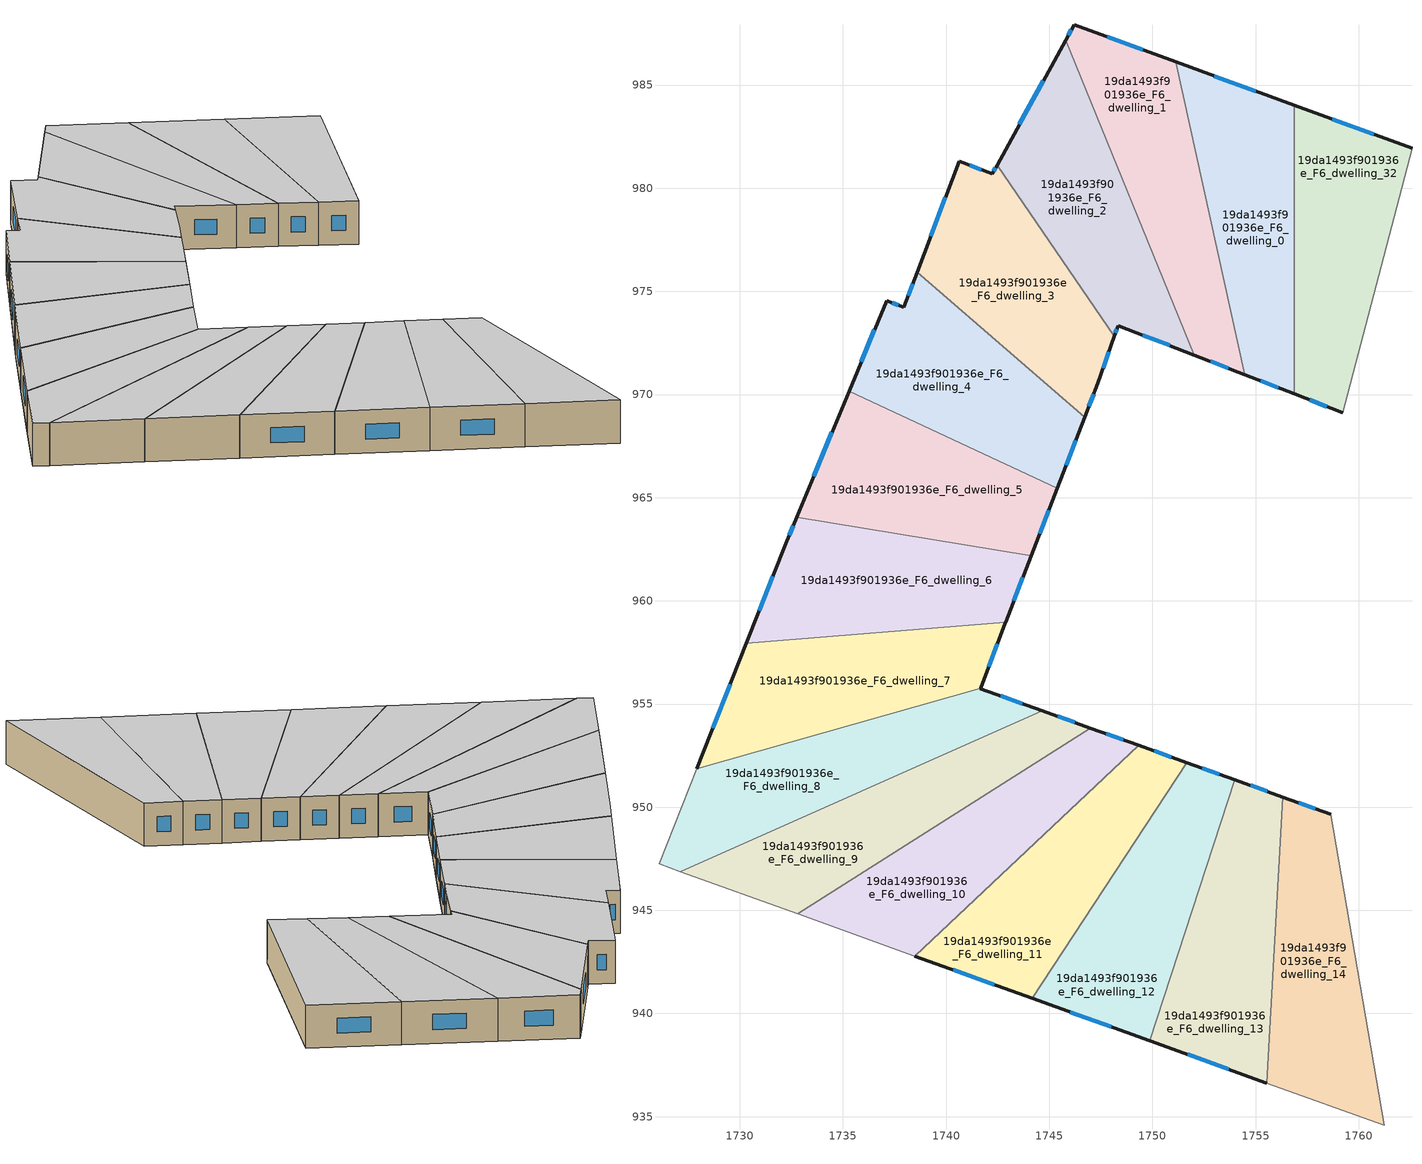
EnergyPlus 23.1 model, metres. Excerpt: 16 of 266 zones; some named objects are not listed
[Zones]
19da1493f901936e_F6_dwelling_0
 floor to 19da1493f901936e_F5_dwelling_0 (EU_floor_Construction): 1756.86,984.02 1756.86,970.04 1754.47,970.96 1751.14,986.12 z18
 wall outside (EU_wall_Construction): 1754.47,970.96 1756.86,970.04 / 1756.86,984.02 1751.14,986.12 z18:21
 wall to 19da1493f901936e_F6_dwelling_1 (EU_wall_Construction): 1751.14,986.12 1754.47,970.96 z18:21
 wall to 19da1493f901936e_F6_dwelling_32 (EU_wall_Construction): 1756.86,970.04 1756.86,984.02 z18:21
 window (EU_Window_Construction): 1755.25,970.66 1756.09,970.34 / 1755,984.7 1753,985.44 z18.98:20.02
 ceiling to 19da1493f901936e_F7_dwelling_0 (EU_floor_Construction): 1756.86,970.04 1756.86,984.02 1751.14,986.12 1754.47,970.96 z21
19da1493f901936e_F6_dwelling_1
 floor to 19da1493f901936e_F5_dwelling_1 (EU_floor_Construction): 1751.14,986.12 1754.47,970.96 1752.03,971.91 1745.79,987.17 1746.2,987.92 z18
 wall outside (EU_wall_Construction): 1752.03,971.91 1754.47,970.96 / 1751.14,986.12 1746.2,987.92 1745.79,987.17 z18:21
 wall to 19da1493f901936e_F6_dwelling_2 (EU_wall_Construction): 1745.79,987.17 1752.03,971.91 z18:21
 window (EU_Window_Construction): 1752.82,971.6 1753.68,971.27 / 1746.07,987.68 1745.92,987.42 / 1749.53,986.71 1747.81,987.34 z18.98:20.02
 ceiling to 19da1493f901936e_F7_dwelling_1 (EU_floor_Construction): 1754.47,970.96 1751.14,986.12 1746.2,987.92 1745.79,987.17 1752.03,971.91 z21
19da1493f901936e_F6_dwelling_10
 floor to 19da1493f901936e_F5_dwelling_10 (EU_floor_Construction): 1749.33,953 1738.49,942.78 1732.8,944.83 1747,953.83 z18
 wall outside (EU_wall_Construction): 1749.33,953 1747,953.83 z18:21
 wall to 19da1493f901936e_F6_dwelling_11 (EU_wall_Construction): 1738.49,942.78 1749.33,953 z18:21
 wall adiabatic (EU_wall_Construction): 1732.8,944.83 1738.49,942.78 z18:21
 wall to 19da1493f901936e_F6_dwelling_9 (EU_wall_Construction): 1747,953.83 1732.8,944.83 z18:21
 window (EU_Window_Construction): 1748.57,953.27 1747.76,953.56 z18.98:20.02
 ceiling to 19da1493f901936e_F7_dwelling_10 (EU_floor_Construction): 1749.33,953 1747,953.83 1732.8,944.83 1738.49,942.78 z21
19da1493f901936e_F6_dwelling_11
 floor to 19da1493f901936e_F5_dwelling_11 (EU_floor_Construction): 1751.67,952.16 1744.18,940.73 1738.49,942.78 1749.33,953 z18
 wall outside (EU_wall_Construction): 1751.67,952.16 1749.33,953 / 1738.49,942.78 1744.18,940.73 z18:21
 wall to 19da1493f901936e_F6_dwelling_12 (EU_wall_Construction): 1744.18,940.73 1751.67,952.16 z18:21
 window (EU_Window_Construction): 1750.91,952.43 1750.09,952.72 / 1740.34,942.11 1742.33,941.39 z18.98:20.02
 ceiling to 19da1493f901936e_F7_dwelling_11 (EU_floor_Construction): 1744.18,940.73 1751.67,952.16 1749.33,953 1738.49,942.78 z21
19da1493f901936e_F6_dwelling_12
 floor to 19da1493f901936e_F5_dwelling_12 (EU_floor_Construction): 1754,951.32 1749.86,938.68 1744.18,940.73 1751.67,952.16 z18
 wall outside (EU_wall_Construction): 1754,951.32 1751.67,952.16 / 1744.18,940.73 1749.86,938.68 z18:21
 wall to 19da1493f901936e_F6_dwelling_13 (EU_wall_Construction): 1749.86,938.68 1754,951.32 z18:21
 window (EU_Window_Construction): 1753.24,951.59 1752.42,951.89 / 1746.03,940.06 1748.01,939.34 z18.98:20.02
 ceiling to 19da1493f901936e_F7_dwelling_12 (EU_floor_Construction): 1749.86,938.68 1754,951.32 1751.67,952.16 1744.18,940.73 z21
19da1493f901936e_F6_dwelling_13
 floor to 19da1493f901936e_F5_dwelling_13 (EU_floor_Construction): 1756.33,950.49 1755.55,936.63 1749.86,938.68 1754,951.32 z18
 wall outside (EU_wall_Construction): 1756.33,950.49 1754,951.32 / 1749.86,938.68 1755.55,936.63 z18:21
 wall to 19da1493f901936e_F6_dwelling_14 (EU_wall_Construction): 1755.55,936.63 1756.33,950.49 z18:21
 window (EU_Window_Construction): 1755.57,950.76 1754.76,951.05 / 1751.71,938.01 1753.7,937.29 z18.98:20.02
 ceiling to 19da1493f901936e_F7_dwelling_13 (EU_floor_Construction): 1755.55,936.63 1756.33,950.49 1754,951.32 1749.86,938.68 z21
19da1493f901936e_F6_dwelling_14
 floor to 19da1493f901936e_F5_dwelling_14 (EU_floor_Construction): 1758.65,949.65 1761.23,934.58 1755.55,936.63 1756.33,950.49 z18
 wall outside (EU_wall_Construction): 1758.65,949.65 1756.33,950.49 z18:21
 wall to 19da1493f901936e_F6_dwelling_15 (EU_wall_Construction): 1761.23,934.58 1758.65,949.65 z18:21
 wall adiabatic (EU_wall_Construction): 1755.55,936.63 1761.23,934.58 z18:21
 window (EU_Window_Construction): 1757.9,949.93 1757.08,950.22 z18.98:20.02
 ceiling to 19da1493f901936e_F7_dwelling_14 (EU_floor_Construction): 1761.23,934.58 1758.65,949.65 1756.33,950.49 1755.55,936.63 z21
19da1493f901936e_F6_dwelling_2
 floor to 19da1493f901936e_F5_dwelling_2 (EU_floor_Construction): 1745.79,987.17 1752.03,971.91 1748.33,973.34 1748.15,972.82 1742.47,981.12 z18
 wall outside (EU_wall_Construction): 1748.15,972.82 1748.33,973.34 1752.03,971.91 / 1745.79,987.17 1742.47,981.12 z18:21
 wall to 19da1493f901936e_F6_dwelling_3 (EU_wall_Construction): 1742.47,981.12 1748.15,972.82 z18:21
 window (EU_Window_Construction): 1749.53,972.88 1750.83,972.38 / 1748.21,972.99 1748.27,973.18 / 1744.71,985.21 1743.55,983.09 z18.98:20.02
 ceiling to 19da1493f901936e_F7_dwelling_2 (EU_floor_Construction): 1752.03,971.91 1745.79,987.17 1742.47,981.12 1748.15,972.82 1748.33,973.34 z21
19da1493f901936e_F6_dwelling_3
 floor to 19da1493f901936e_F5_dwelling_3 (EU_floor_Construction): 1742.47,981.12 1748.15,972.82 1747.35,970.54 1746.71,968.89 1738.59,975.93 1740.63,981.3 1742.23,980.7 z18
 wall outside (EU_wall_Construction): 1742.47,981.12 1742.23,980.7 1740.63,981.3 1738.59,975.93 / 1746.71,968.89 1747.35,970.54 1748.15,972.82 z18:21
 wall to 19da1493f901936e_F6_dwelling_4 (EU_wall_Construction): 1738.59,975.93 1746.71,968.89 z18:21
 window (EU_Window_Construction): 1742.39,980.98 1742.31,980.83 / 1747.61,971.29 1747.89,972.08 / 1746.92,969.43 1747.14,970.01 / 1739.97,979.56 1739.25,977.68 / 1741.71,980.89 1741.15,981.11 z18.98:20.02
 ceiling to 19da1493f901936e_F7_dwelling_3 (EU_floor_Construction): 1746.71,968.89 1747.35,970.54 1748.15,972.82 1742.47,981.12 1742.23,980.7 1740.63,981.3 1738.59,975.93 z21
19da1493f901936e_F6_dwelling_32
 floor to 19da1493f901936e_F5_dwelling_32 (EU_floor_Construction): 1762.58,981.93 1759.23,969.12 1756.86,970.04 1756.86,984.02 z18
 wall outside (EU_wall_Construction): 1756.86,970.04 1759.23,969.12 / 1762.58,981.93 1756.86,984.02 z18:21
 wall to 19da1493f901936e_F6_dwelling_31 (EU_wall_Construction): 1759.23,969.12 1762.58,981.93 z18:21
 window (EU_Window_Construction): 1757.63,969.74 1758.46,969.42 / 1760.72,982.61 1758.72,983.34 z18.98:20.02
 ceiling to 19da1493f901936e_F7_dwelling_32 (EU_floor_Construction): 1759.23,969.12 1762.58,981.93 1756.86,984.02 1756.86,970.04 z21
19da1493f901936e_F6_dwelling_4
 floor to 19da1493f901936e_F5_dwelling_4 (EU_floor_Construction): 1746.71,968.89 1745.39,965.46 1735.29,970.17 1737.11,974.55 1737.94,974.22 1738.59,975.93 z18
 wall outside (EU_wall_Construction): 1738.59,975.93 1737.94,974.22 1737.11,974.55 1735.29,970.17 / 1745.39,965.46 1746.71,968.89 z18:21
 wall to 19da1493f901936e_F6_dwelling_5 (EU_wall_Construction): 1735.29,970.17 1745.39,965.46 z18:21
 window (EU_Window_Construction): 1738.38,975.38 1738.15,974.78 / 1745.82,966.57 1746.28,967.77 / 1736.52,973.13 1735.88,971.6 / 1737.67,974.33 1737.38,974.45 z18.98:20.02
 ceiling to 19da1493f901936e_F7_dwelling_4 (EU_floor_Construction): 1745.39,965.46 1746.71,968.89 1738.59,975.93 1737.94,974.22 1737.11,974.55 1735.29,970.17 z21
19da1493f901936e_F6_dwelling_5
 floor to 19da1493f901936e_F5_dwelling_5 (EU_floor_Construction): 1745.39,965.46 1744.12,962.18 1732.75,964.05 1735.29,970.17 z18
 wall outside (EU_wall_Construction): 1744.12,962.18 1745.39,965.46 / 1735.29,970.17 1732.75,964.05 z18:21
 wall to 19da1493f901936e_F6_dwelling_6 (EU_wall_Construction): 1732.75,964.05 1744.12,962.18 z18:21
 window (EU_Window_Construction): 1744.53,963.25 1744.98,964.39 / 1734.47,968.18 1733.58,966.04 z18.98:20.02
 ceiling to 19da1493f901936e_F7_dwelling_5 (EU_floor_Construction): 1744.12,962.18 1745.39,965.46 1735.29,970.17 1732.75,964.05 z21
19da1493f901936e_F6_dwelling_6
 floor to 19da1493f901936e_F5_dwelling_6 (EU_floor_Construction): 1744.12,962.18 1742.88,958.96 1730.31,957.95 1732.22,962.77 1732.75,964.05 z18
 wall outside (EU_wall_Construction): 1742.88,958.96 1744.12,962.18 / 1732.75,964.05 1732.22,962.77 1730.31,957.95 z18:21
 wall to 19da1493f901936e_F6_dwelling_7 (EU_wall_Construction): 1730.31,957.95 1742.88,958.96 z18:21
 window (EU_Window_Construction): 1743.28,960.01 1743.72,961.14 / 1731.6,961.2 1730.94,959.51 / 1732.58,963.63 1732.4,963.18 z18.98:20.02
 ceiling to 19da1493f901936e_F7_dwelling_6 (EU_floor_Construction): 1742.88,958.96 1744.12,962.18 1732.75,964.05 1732.22,962.77 1730.31,957.95 z21
19da1493f901936e_F6_dwelling_7
 floor to 19da1493f901936e_F5_dwelling_7 (EU_floor_Construction): 1742.88,958.96 1742.87,958.95 1741.67,955.77 1727.9,951.85 1730.31,957.95 z18
 wall outside (EU_wall_Construction): 1741.67,955.77 1742.87,958.95 1742.88,958.96 / 1730.31,957.95 1727.9,951.85 z18:21
 wall to 19da1493f901936e_F6_dwelling_8 (EU_wall_Construction): 1727.9,951.85 1741.67,955.77 z18:21
 window (EU_Window_Construction): 1742.06,956.8 1742.48,957.91 / 1729.53,955.96 1728.69,953.83 z18.98:20.02
 ceiling to 19da1493f901936e_F7_dwelling_7 (EU_floor_Construction): 1741.67,955.77 1742.87,958.95 1742.88,958.96 1730.31,957.95 1727.9,951.85 z21
19da1493f901936e_F6_dwelling_8
 floor to 19da1493f901936e_F5_dwelling_8 (EU_floor_Construction): 1744.66,954.67 1727.11,946.88 1726.08,947.25 1727.9,951.85 1741.67,955.77 1741.66,955.75 z18
 wall outside (EU_wall_Construction): 1744.66,954.67 1741.66,955.75 1741.67,955.77 z18:21
 wall to 19da1493f901936e_F6_dwelling_9 (EU_wall_Construction): 1727.11,946.88 1744.66,954.67 z18:21
 wall adiabatic (EU_wall_Construction): 1727.9,951.85 1726.08,947.25 1727.11,946.88 z18:21
 window (EU_Window_Construction): 1743.68,955.02 1742.64,955.4 z18.98:20.02
 ceiling to 19da1493f901936e_F7_dwelling_8 (EU_floor_Construction): 1744.66,954.67 1741.66,955.75 1741.67,955.77 1727.9,951.85 1726.08,947.25 1727.11,946.88 z21
19da1493f901936e_F6_dwelling_9
 floor to 19da1493f901936e_F5_dwelling_9 (EU_floor_Construction): 1747,953.83 1732.8,944.83 1727.11,946.88 1744.66,954.67 z18
 wall outside (EU_wall_Construction): 1747,953.83 1744.66,954.67 z18:21
 wall adiabatic (EU_wall_Construction): 1727.11,946.88 1732.8,944.83 z18:21
 window (EU_Window_Construction): 1746.24,954.11 1745.42,954.4 z18.98:20.02
 ceiling to 19da1493f901936e_F7_dwelling_9 (EU_floor_Construction): 1747,953.83 1744.66,954.67 1727.11,946.88 1732.8,944.83 z21
[Building]
EU S2 Campaign: North Axis=0; Terrain=City; Solar Distribution=FullExterior
[Site:Location]
Bologna: Latitude=44.5; Longitude=11.25; Time Zone=1; Elevation=37
[SizingPeriod:WeatherFileDays]
AnnualSizingPeriod: Begin Month=1; Begin Day of Month=1; End Month=12; End Day of Month=31; Day of Week for Start Day=Monday; Use Weather File Daylight Saving Period=No; Use Weather File Rain and Snow Indicators=No
[MATERIAL]
EU_InternalMass_Material: Roughness=MediumRough; Thickness=0.1; Conductivity=1; Density=1800; Specific Heat=900; Thermal Absorptance=0.9; Solar Absorptance=0.7; Visible Absorptance=0.7
[MATERIAL:NOMASS] Roughness=MediumRough; Thermal Absorptance=0.9; Solar Absorptance=0.7; Visible Absorptance=0.7
Name | Thermal Resistance
EU_wall_NoMass | 0.905828
EU_floor_NoMass | 0.67114
[WINDOWMATERIAL:SIMPLEGLAZINGSYSTEM]
EU_Window_SimpleGlazing: UFactor=4.52486; Solar Heat Gain Coefficient=0.85; Visible Transmittance=0.85
[CONSTRUCTION]
EU_wall_Construction: EU_wall_NoMass
EU_floor_Construction: EU_floor_NoMass
EU_Window_Construction: EU_Window_SimpleGlazing
EU_InternalMass_Construction: EU_InternalMass_Material
[ZONE] Type=1; Multiplier=1; Ceiling Height=autocalculate; Floor Area=autocalculate; Part of Total Floor Area=Yes
Name | Volume
19da1493f901936e_F6_dwelling_0; 19da1493f901936e_F6_dwelling_1 | 169.952
19da1493f901936e_F6_dwelling_10 | 169.943
19da1493f901936e_F6_dwelling_11 | 169.901
19da1493f901936e_F6_dwelling_12; 19da1493f901936e_F6_dwelling_8 | 169.959
19da1493f901936e_F6_dwelling_13 | 169.975
19da1493f901936e_F6_dwelling_14 | 169.917
19da1493f901936e_F6_dwelling_2 | 169.941
19da1493f901936e_F6_dwelling_3; 19da1493f901936e_F6_dwelling_4 | 169.938
19da1493f901936e_F6_dwelling_32 | 169.916
19da1493f901936e_F6_dwelling_5 | 169.942
19da1493f901936e_F6_dwelling_6 | 169.933
19da1493f901936e_F6_dwelling_7 | 169.948
19da1493f901936e_F6_dwelling_9 | 169.95
[INTERNALMASS] Construction=EU_InternalMass_Construction
Name | Zone or ZoneList | Surface Area
19da1493f901936e_F6_dwelling_0_EU_InternalMass | 19da1493f901936e_F6_dwelling_0 | 56.6504
19da1493f901936e_F6_dwelling_1_EU_InternalMass | 19da1493f901936e_F6_dwelling_1 | 56.6506
19da1493f901936e_F6_dwelling_2_EU_InternalMass | 19da1493f901936e_F6_dwelling_2 | 56.6469
19da1493f901936e_F6_dwelling_3_EU_InternalMass | 19da1493f901936e_F6_dwelling_3 | 56.6463
19da1493f901936e_F6_dwelling_4_EU_InternalMass | 19da1493f901936e_F6_dwelling_4 | 56.6461
19da1493f901936e_F6_dwelling_5_EU_InternalMass | 19da1493f901936e_F6_dwelling_5 | 56.6471
19da1493f901936e_F6_dwelling_6_EU_InternalMass | 19da1493f901936e_F6_dwelling_6 | 56.6444
19da1493f901936e_F6_dwelling_7_EU_InternalMass | 19da1493f901936e_F6_dwelling_7 | 56.6492
19da1493f901936e_F6_dwelling_8_EU_InternalMass | 19da1493f901936e_F6_dwelling_8 | 56.6529
19da1493f901936e_F6_dwelling_9_EU_InternalMass | 19da1493f901936e_F6_dwelling_9 | 56.6497
19da1493f901936e_F6_dwelling_10_EU_InternalMass | 19da1493f901936e_F6_dwelling_10 | 56.6475
19da1493f901936e_F6_dwelling_11_EU_InternalMass | 19da1493f901936e_F6_dwelling_11 | 56.6337
19da1493f901936e_F6_dwelling_12_EU_InternalMass | 19da1493f901936e_F6_dwelling_12 | 56.6529
19da1493f901936e_F6_dwelling_13_EU_InternalMass | 19da1493f901936e_F6_dwelling_13 | 56.6588
19da1493f901936e_F6_dwelling_14_EU_InternalMass | 19da1493f901936e_F6_dwelling_14 | 56.639
19da1493f901936e_F6_dwelling_32_EU_InternalMass | 19da1493f901936e_F6_dwelling_32 | 56.6386
[OTHEREQUIPMENT] Fuel Type=Electricity; Design Level Calculation Method=Watts/Area; Power per Zone Floor Area=1; Fraction Latent=0; Fraction Radiant=0; Fraction Lost=0; Carbon Dioxide Generation Rate=0; EndUse Subcategory=EU_Step8_InternalGains
Name | Zone or ZoneList or Space or SpaceList | Schedule
EU_Step8_InternalGain_19da1493f901936e_F6_dwelling_0_f000 | 19da1493f901936e_F6_dwelling_0 | EU_Step8_GainSchedule_19da1493f901936e_F6_dwelling_0_f000
EU_Step8_InternalGain_19da1493f901936e_F6_dwelling_1_f000 | 19da1493f901936e_F6_dwelling_1 | EU_Step8_GainSchedule_19da1493f901936e_F6_dwelling_1_f000
EU_Step8_InternalGain_19da1493f901936e_F6_dwelling_2_f000 | 19da1493f901936e_F6_dwelling_2 | EU_Step8_GainSchedule_19da1493f901936e_F6_dwelling_2_f000
EU_Step8_InternalGain_19da1493f901936e_F6_dwelling_3_f000 | 19da1493f901936e_F6_dwelling_3 | EU_Step8_GainSchedule_19da1493f901936e_F6_dwelling_3_f000
EU_Step8_InternalGain_19da1493f901936e_F6_dwelling_4_f000 | 19da1493f901936e_F6_dwelling_4 | EU_Step8_GainSchedule_19da1493f901936e_F6_dwelling_4_f000
EU_Step8_InternalGain_19da1493f901936e_F6_dwelling_5_f000 | 19da1493f901936e_F6_dwelling_5 | EU_Step8_GainSchedule_19da1493f901936e_F6_dwelling_5_f000
EU_Step8_InternalGain_19da1493f901936e_F6_dwelling_6_f000 | 19da1493f901936e_F6_dwelling_6 | EU_Step8_GainSchedule_19da1493f901936e_F6_dwelling_6_f000
EU_Step8_InternalGain_19da1493f901936e_F6_dwelling_7_f000 | 19da1493f901936e_F6_dwelling_7 | EU_Step8_GainSchedule_19da1493f901936e_F6_dwelling_7_f000
EU_Step8_InternalGain_19da1493f901936e_F6_dwelling_8_f000 | 19da1493f901936e_F6_dwelling_8 | EU_Step8_GainSchedule_19da1493f901936e_F6_dwelling_8_f000
EU_Step8_InternalGain_19da1493f901936e_F6_dwelling_9_f000 | 19da1493f901936e_F6_dwelling_9 | EU_Step8_GainSchedule_19da1493f901936e_F6_dwelling_9_f000
EU_Step8_InternalGain_19da1493f901936e_F6_dwelling_10_f000 | 19da1493f901936e_F6_dwelling_10 | EU_Step8_GainSchedule_19da1493f901936e_F6_dwelling_10_f000
EU_Step8_InternalGain_19da1493f901936e_F6_dwelling_11_f000 | 19da1493f901936e_F6_dwelling_11 | EU_Step8_GainSchedule_19da1493f901936e_F6_dwelling_11_f000
EU_Step8_InternalGain_19da1493f901936e_F6_dwelling_12_f000 | 19da1493f901936e_F6_dwelling_12 | EU_Step8_GainSchedule_19da1493f901936e_F6_dwelling_12_f000
EU_Step8_InternalGain_19da1493f901936e_F6_dwelling_13_f000 | 19da1493f901936e_F6_dwelling_13 | EU_Step8_GainSchedule_19da1493f901936e_F6_dwelling_13_f000
EU_Step8_InternalGain_19da1493f901936e_F6_dwelling_14_f000 | 19da1493f901936e_F6_dwelling_14 | EU_Step8_GainSchedule_19da1493f901936e_F6_dwelling_14_f000
EU_Step8_InternalGain_19da1493f901936e_F6_dwelling_32_f000 | 19da1493f901936e_F6_dwelling_32 | EU_Step8_GainSchedule_19da1493f901936e_F6_dwelling_32_f000
[ZONEVENTILATION:DESIGNFLOWRATE] Schedule=EU_AlwaysOn; Design Flow Rate Calculation Method=AirChanges/Hour; Air Changes per Hour=0.73129; Ventilation Type=Natural; Fan Pressure Rise=0; Fan Total Efficiency=1; Constant Term Coefficient=1; Temperature Term Coefficient=0; Velocity Term Coefficient=0; Velocity Squared Term Coefficient=0; Minimum Indoor Temperature=-100; Maximum Indoor Temperature=100; Delta Temperature=-100; Minimum Outdoor Temperature=-100; Maximum Outdoor Temperature=100; Maximum Wind Speed=40
Name | Zone or ZoneList or Space or SpaceList
EU_ConstantAir_19da1493f901936e_F6_dwelling_0 | 19da1493f901936e_F6_dwelling_0
EU_ConstantAir_19da1493f901936e_F6_dwelling_1 | 19da1493f901936e_F6_dwelling_1
EU_ConstantAir_19da1493f901936e_F6_dwelling_2 | 19da1493f901936e_F6_dwelling_2
EU_ConstantAir_19da1493f901936e_F6_dwelling_3 | 19da1493f901936e_F6_dwelling_3
EU_ConstantAir_19da1493f901936e_F6_dwelling_4 | 19da1493f901936e_F6_dwelling_4
EU_ConstantAir_19da1493f901936e_F6_dwelling_5 | 19da1493f901936e_F6_dwelling_5
EU_ConstantAir_19da1493f901936e_F6_dwelling_6 | 19da1493f901936e_F6_dwelling_6
EU_ConstantAir_19da1493f901936e_F6_dwelling_7 | 19da1493f901936e_F6_dwelling_7
EU_ConstantAir_19da1493f901936e_F6_dwelling_8 | 19da1493f901936e_F6_dwelling_8
EU_ConstantAir_19da1493f901936e_F6_dwelling_9 | 19da1493f901936e_F6_dwelling_9
EU_ConstantAir_19da1493f901936e_F6_dwelling_10 | 19da1493f901936e_F6_dwelling_10
EU_ConstantAir_19da1493f901936e_F6_dwelling_11 | 19da1493f901936e_F6_dwelling_11
EU_ConstantAir_19da1493f901936e_F6_dwelling_12 | 19da1493f901936e_F6_dwelling_12
EU_ConstantAir_19da1493f901936e_F6_dwelling_13 | 19da1493f901936e_F6_dwelling_13
EU_ConstantAir_19da1493f901936e_F6_dwelling_14 | 19da1493f901936e_F6_dwelling_14
EU_ConstantAir_19da1493f901936e_F6_dwelling_32 | 19da1493f901936e_F6_dwelling_32
[HVACTEMPLATE:ZONE:IDEALLOADSAIRSYSTEM] System Availability Schedule=EU_AlwaysOn; Maximum Heating Supply Air Temperature=50; Minimum Cooling Supply Air Temperature=13; Maximum Heating Supply Air Humidity Ratio=0.0156; Minimum Cooling Supply Air Humidity Ratio=0.0077; Heating Limit=NoLimit; Cooling Limit=NoLimit; Heating Availability Schedule=EU_AlwaysOn; Cooling Availability Schedule=EU_CoolingOff; Dehumidification Control Type=ConstantSensibleHeatRatio; Cooling Sensible Heat Ratio=0.7; Dehumidification Setpoint=60; Humidification Control Type=None; Humidification Setpoint=30; Outdoor Air Method=None; Outdoor Air Flow Rate per Person=0.00944; Outdoor Air Flow Rate per Zone Floor Area=0; Outdoor Air Flow Rate per Zone=0; Demand Controlled Ventilation Type=None; Outdoor Air Economizer Type=NoEconomizer; Heat Recovery Type=None; Sensible Heat Recovery Effectiveness=0.7; Latent Heat Recovery Effectiveness=0.65
Name | Template Thermostat
19da1493f901936e_F6_dwelling_0 | EU_HeatOnly_19da1493f901936e_F6_dwelling_0
19da1493f901936e_F6_dwelling_1 | EU_HeatOnly_19da1493f901936e_F6_dwelling_1
19da1493f901936e_F6_dwelling_2 | EU_HeatOnly_19da1493f901936e_F6_dwelling_2
19da1493f901936e_F6_dwelling_3 | EU_HeatOnly_19da1493f901936e_F6_dwelling_3
19da1493f901936e_F6_dwelling_4 | EU_HeatOnly_19da1493f901936e_F6_dwelling_4
19da1493f901936e_F6_dwelling_5 | EU_HeatOnly_19da1493f901936e_F6_dwelling_5
19da1493f901936e_F6_dwelling_6 | EU_HeatOnly_19da1493f901936e_F6_dwelling_6
19da1493f901936e_F6_dwelling_7 | EU_HeatOnly_19da1493f901936e_F6_dwelling_7
19da1493f901936e_F6_dwelling_8 | EU_HeatOnly_19da1493f901936e_F6_dwelling_8
19da1493f901936e_F6_dwelling_9 | EU_HeatOnly_19da1493f901936e_F6_dwelling_9
19da1493f901936e_F6_dwelling_10 | EU_HeatOnly_19da1493f901936e_F6_dwelling_10
19da1493f901936e_F6_dwelling_11 | EU_HeatOnly_19da1493f901936e_F6_dwelling_11
19da1493f901936e_F6_dwelling_12 | EU_HeatOnly_19da1493f901936e_F6_dwelling_12
19da1493f901936e_F6_dwelling_13 | EU_HeatOnly_19da1493f901936e_F6_dwelling_13
19da1493f901936e_F6_dwelling_14 | EU_HeatOnly_19da1493f901936e_F6_dwelling_14
19da1493f901936e_F6_dwelling_32 | EU_HeatOnly_19da1493f901936e_F6_dwelling_32
[SIZING:ZONE] Zone Cooling Design Supply Air Temperature Input Method=SupplyAirTemperature; Zone Cooling Design Supply Air Temperature=13; Zone Heating Design Supply Air Temperature Input Method=SupplyAirTemperature; Zone Heating Design Supply Air Temperature=50; Zone Cooling Design Supply Air Humidity Ratio=0.008; Zone Heating Design Supply Air Humidity Ratio=0.008; Cooling Design Air Flow Method=DesignDay; Cooling Design Air Flow Rate=0; Cooling Minimum Air Flow per Zone Floor Area=0.000762; Cooling Minimum Air Flow=0; Cooling Minimum Air Flow Fraction=0.2; Heating Design Air Flow Method=DesignDay; Heating Design Air Flow Rate=0; Heating Maximum Air Flow per Zone Floor Area=0.002032; Heating Maximum Air Flow=0.141576; Heating Maximum Air Flow Fraction=0.3; Account for Dedicated Outdoor Air System=No; Dedicated Outdoor Air System Control Strategy=NeutralSupplyAir; Dedicated Outdoor Air Low Setpoint Temperature for Design=autosize; Dedicated Outdoor Air High Setpoint Temperature for Design=autosize; Zone Load Sizing Method=Sensible Load Only No Latent Load; Zone Latent Cooling Design Supply Air Humidity Ratio Input Method=HumidityRatioDifference; Zone Cooling Design Supply Air Humidity Ratio Difference=0.005; Zone Latent Heating Design Supply Air Humidity Ratio Input Method=HumidityRatioDifference; Zone Humidification Design Supply Air Humidity Ratio Difference=0.005
19da1493f901936e_F6_dwelling_0; 19da1493f901936e_F6_dwelling_1; 19da1493f901936e_F6_dwelling_2; 19da1493f901936e_F6_dwelling_3; 19da1493f901936e_F6_dwelling_4; 19da1493f901936e_F6_dwelling_5; 19da1493f901936e_F6_dwelling_6; 19da1493f901936e_F6_dwelling_7; 19da1493f901936e_F6_dwelling_8; 19da1493f901936e_F6_dwelling_9; 19da1493f901936e_F6_dwelling_10; 19da1493f901936e_F6_dwelling_11; 19da1493f901936e_F6_dwelling_12; 19da1493f901936e_F6_dwelling_13; 19da1493f901936e_F6_dwelling_14; 19da1493f901936e_F6_dwelling_32
[SCHEDULE:CONSTANT]
Name | Hourly Value
EU_AlwaysOn | 1
EU_CoolingOff | 0
[SCHEDULE:FILE] Column Number=1; Rows to Skip at Top=0; Number of Hours of Data=8760; Column Separator=Comma; Interpolate to Timestep=No; Minutes per Item=60; Adjust Schedule for Daylight Savings=Yes
Name | File
EU_Step8_GainSchedule_19da1493f901936e_F6_dwelling_0_f000 | ../../schedules/19da1493f901936e/19da1493f901936e_F6_dwelling_0_f000_gain.csv
EU_Step8_GainSchedule_19da1493f901936e_F6_dwelling_1_f000 | ../../schedules/19da1493f901936e/19da1493f901936e_F6_dwelling_1_f000_gain.csv
EU_Step8_GainSchedule_19da1493f901936e_F6_dwelling_2_f000 | ../../schedules/19da1493f901936e/19da1493f901936e_F6_dwelling_2_f000_gain.csv
EU_Step8_GainSchedule_19da1493f901936e_F6_dwelling_3_f000 | ../../schedules/19da1493f901936e/19da1493f901936e_F6_dwelling_3_f000_gain.csv
EU_Step8_GainSchedule_19da1493f901936e_F6_dwelling_4_f000 | ../../schedules/19da1493f901936e/19da1493f901936e_F6_dwelling_4_f000_gain.csv
EU_Step8_GainSchedule_19da1493f901936e_F6_dwelling_5_f000 | ../../schedules/19da1493f901936e/19da1493f901936e_F6_dwelling_5_f000_gain.csv
EU_Step8_GainSchedule_19da1493f901936e_F6_dwelling_6_f000 | ../../schedules/19da1493f901936e/19da1493f901936e_F6_dwelling_6_f000_gain.csv
EU_Step8_GainSchedule_19da1493f901936e_F6_dwelling_7_f000 | ../../schedules/19da1493f901936e/19da1493f901936e_F6_dwelling_7_f000_gain.csv
EU_Step8_GainSchedule_19da1493f901936e_F6_dwelling_8_f000 | ../../schedules/19da1493f901936e/19da1493f901936e_F6_dwelling_8_f000_gain.csv
EU_Step8_GainSchedule_19da1493f901936e_F6_dwelling_9_f000 | ../../schedules/19da1493f901936e/19da1493f901936e_F6_dwelling_9_f000_gain.csv
EU_Step8_GainSchedule_19da1493f901936e_F6_dwelling_10_f000 | ../../schedules/19da1493f901936e/19da1493f901936e_F6_dwelling_10_f000_gain.csv
EU_Step8_GainSchedule_19da1493f901936e_F6_dwelling_11_f000 | ../../schedules/19da1493f901936e/19da1493f901936e_F6_dwelling_11_f000_gain.csv
EU_Step8_GainSchedule_19da1493f901936e_F6_dwelling_12_f000 | ../../schedules/19da1493f901936e/19da1493f901936e_F6_dwelling_12_f000_gain.csv
EU_Step8_GainSchedule_19da1493f901936e_F6_dwelling_13_f000 | ../../schedules/19da1493f901936e/19da1493f901936e_F6_dwelling_13_f000_gain.csv
EU_Step8_GainSchedule_19da1493f901936e_F6_dwelling_14_f000 | ../../schedules/19da1493f901936e/19da1493f901936e_F6_dwelling_14_f000_gain.csv
EU_Step8_GainSchedule_19da1493f901936e_F6_dwelling_32_f000 | ../../schedules/19da1493f901936e/19da1493f901936e_F6_dwelling_32_f000_gain.csv
